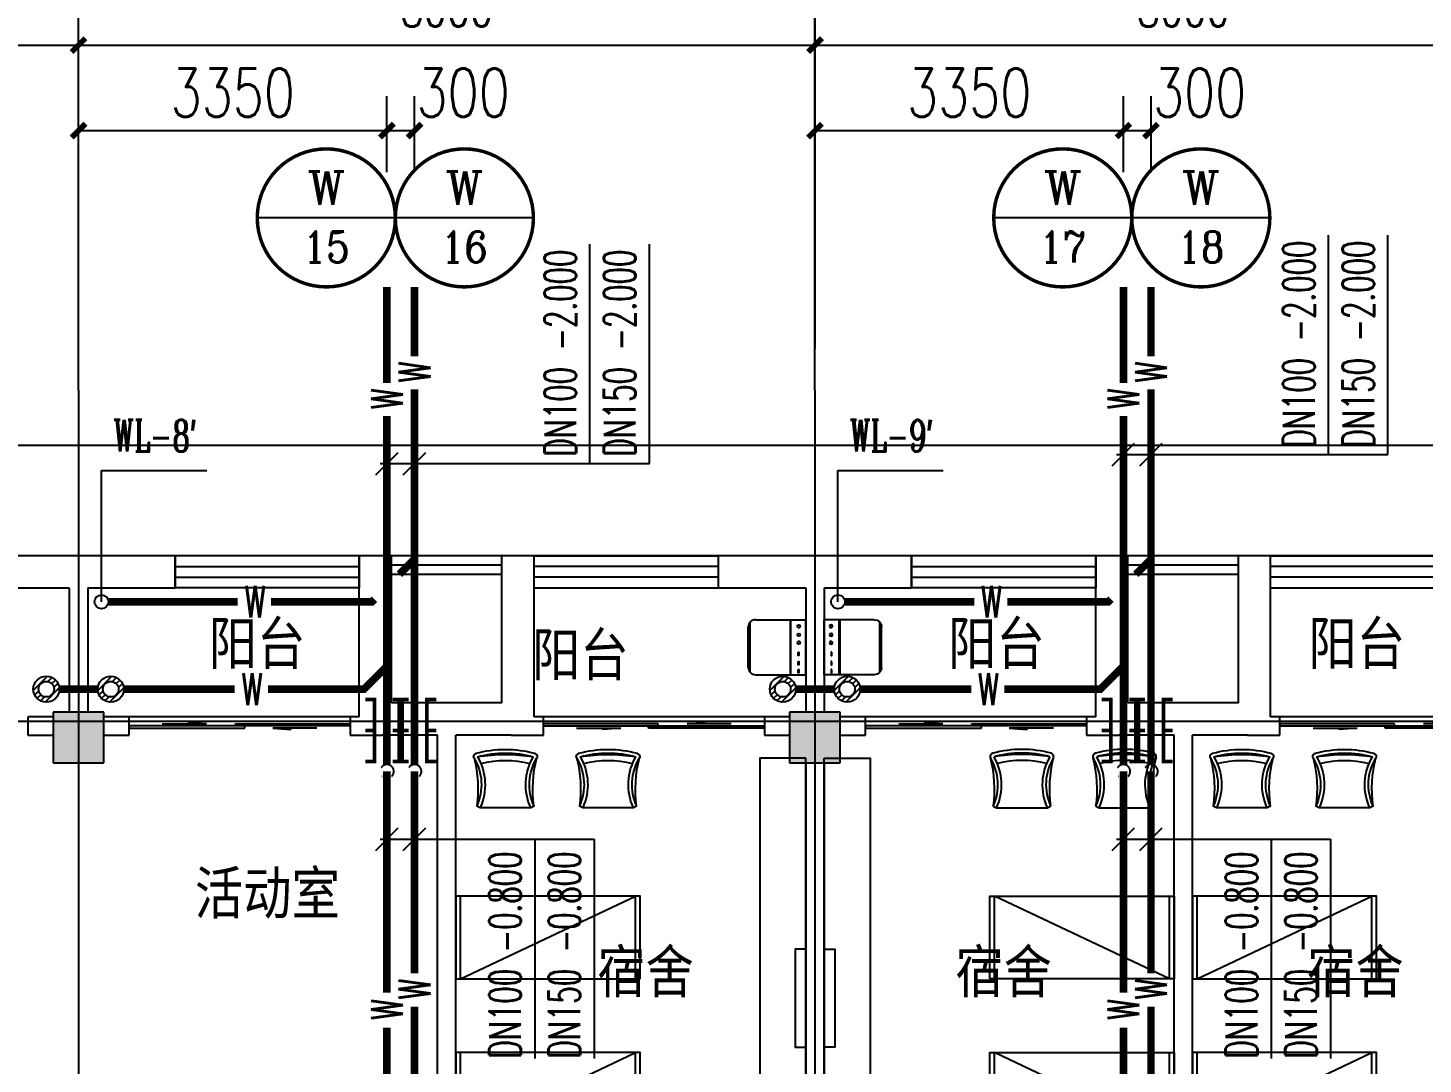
# Model space of a CAD drawing. Extents: x 0 to 2838408, y -923048 to 203859.
# Drawn here: x 2412167 to 2427323, y -195217 to -183955 of the extents above; entities that cross this region are included whole.
import ezdxf
from ezdxf.enums import TextEntityAlignment as Align

# ---------------------------------------------------------------- set-up
doc = ezdxf.new("R2010")
doc.units = 0
doc.header["$LTSCALE"] = 1000
doc.linetypes.add('DASH', pattern=[0.35, 0.25, -0.1])
for name, color, linetype in [('A-Fixt', 81, 'Continuous'), ('AXIS', 3, 'Continuous'), ('COLUMN', 9, 'Continuous'), ('DIM_污水', 3, 'Continuous'), ('DIM_消防', 3, 'Continuous'), ('DOTE', 8, 'Continuous'), ('E2-栏杆', 92, 'Continuous'), ('EQUIP_地漏', 7, 'Continuous'), ('GROUND', 2, 'Continuous'), ('PIPE-污水', 2, 'DASH'), ('PUB_HATCH', 8, 'Continuous'), ('PUB_TEXT', 7, 'Continuous'), ('TEXT_污水', 7, 'Continuous'), ('TWT_DIM', 3, 'Continuous'), ('VALVE_污水', 7, 'Continuous'), ('VPIPE-污水', 2, 'Continuous'), ('WALL', 9, 'Continuous'), ('WINDOW', 4, 'Continuous'), ('XREF', 8, 'Continuous'), ('配景', 3, 'Continuous')]:
    doc.layers.add(name, color=color, linetype=linetype)
doc.styles.add('_TCH_DIM_T3', font='SIMPLEX', dxfattribs={"width": 0.75, "bigfont": 'HZTXT'})
doc.styles.add('_TWT_CIRCLE', font='COMPLEX', dxfattribs={"width": 1.1, "height": 2.3, "bigfont": 'HZTXT'})
doc.styles.add('_TWT_PIPEDN', font='SIMPLEX', dxfattribs={"width": 0.8, "height": 2.3, "bigfont": 'HZTXT'})
doc.styles.add('_TWT_PIPETEXT', font='SIMPLEX', dxfattribs={"width": 0.8, "height": 2.3, "bigfont": 'HZTXT'})
doc.styles.add('_TWT_SERIAL', font='COMPLEX', dxfattribs={"width": 0.8, "height": 2.3, "bigfont": 'HZTXT'})
doc.styles.add('A_DIM_T3', font='SIMPLEX', dxfattribs={"width": 0.7, "bigfont": 'HZ'})
doc.styles.get("Standard").update_dxf_attribs({"font": 'geniso.shx', "bigfont": 'hztxt.shx'})
doc.dimstyles.new('_TCH_ARCH&&150', dxfattribs={"dimtxt": 420, "dimasz": 150, "dimexe": 375, "dimexo": 450, "dimgap": 202.5, "dimtad": 1, "dimdec": 0, "dimzin": 0, "dimdsep": 46, "dimtxsty": 'A_DIM_T3', "dimblk": 'ARCHTICK', "dimcen": 0.09, "dimclrt": 7, "dimazin": 2, "dimtfac": 1, "dimtdec": 0, "dimtix": 1, "dimtmove": 2, "dimatfit": 3, "dimfxl": 150, "dimtolj": 1, "dimtzin": 0, "dimarcsym": 0})
doc.dimstyles.new('_TWT_ARCH&&150', dxfattribs={"dimtxt": 525, "dimasz": 150, "dimexe": 375, "dimexo": 450, "dimgap": 150, "dimtad": 1, "dimdec": 0, "dimzin": 0, "dimdsep": 46, "dimtxsty": '_TCH_DIM_T3', "dimblk": 'ARCHTICK', "dimcen": 0.09, "dimclrt": 7, "dimazin": 2, "dimtfac": 1, "dimtdec": 0, "dimtix": 1, "dimtmove": 2, "dimatfit": 3, "dimfxl": 1, "dimtolj": 1, "dimtzin": 0, "dimarcsym": 0})

# ---------------------------------------------------------------- blocks, each defined once
blk = doc.blocks.new('单人床')
at = {"layer": 'A-Fixt'}
for p, q in [((47774, 13973), (48674, 13973)), ((47774, 12073), (48674, 13973)), ((47774, 12073), (48674, 12073))]:
    blk.add_line(p, q, dxfattribs=at)
blk.add_lwpolyline([(47774, 14023), (48674, 14023), (48674, 12023), (47774, 12023), (47774, 14023)], dxfattribs=at)
blk = doc.blocks.new('CH_AP01')
for p, q in [((-311, 17), (-275, 0)), ((-275, 0), (275, 0)), ((275, 0), (311, 17))]:
    blk.add_line(p, q)
for centre, radius, start, end in [((0, -579), 1213, 74.7104, 105.2896), ((-307, 555), 37.8, 100.1859, 202.8359), ((-1658, 202), 1360, 352.1659, 14.4283), ((-824, 250), 563, 335.5038, 31.0903), ((0, -579), 1173, 75.0287, 104.9713), ((0, -1278), 1857, 80.611, 99.389), ((-824, 250), 603, 335.5038, 30.2691), ((0, -579), 1093, 75.8767, 104.1233), ((824, 250), 603, 149.7309, 204.4962), ((824, 250), 563, 148.9097, 204.4962), ((1658, 202), 1360, 165.5717, 187.8341), ((307, 555), 37.8, 337.1641, 79.8141)]:
    blk.add_arc(centre, radius, start, end)
blk = doc.blocks.new('A$C61295E98')
at = {"color": 3}
for p, q in [((544, 598), (0, 598)), ((0, 598), (0, 0)), ((161, 598), (161, 0)), ((170, 0), (170, 598)), ((603, 572), (603, 26)), ((624, 518), (624, 80)), ((544, 0), (0, 0))]:
    blk.add_line(p, q, dxfattribs=at)
for points in [[(82, 540), (75, 540), (75, 577), (82, 577)], [(82, 453), (75, 453), (75, 490), (82, 490)], [(82, 353), (75, 353), (75, 389), (82, 389)]]:
    blk.add_lwpolyline(points, close=True, dxfattribs=at)
for centre in [(74, 250), (74, 164), (74, 71)]:
    blk.add_circle(centre, 15.7, dxfattribs=at)
for centre, start, end in [((544, 518), 360, 90), ((544, 80), 270, 0)]:
    blk.add_arc(centre, 80, start, end, dxfattribs=at)
blk = doc.blocks.new('宿舍')
at = {"layer": 'A-Fixt'}
for p, q in [((47854, 13802), (48354, 15702)), ((48354, 13802), (47854, 15702)), ((47854, 13802), (48354, 13802))]:
    blk.add_line(p, q, dxfattribs=at)
for points in [[(47854, 8602), (48354, 8602), (48354, 15702), (47854, 15702)], [(47854, 10676), (47970, 10676), (47970, 11743), (47854, 11743)]]:
    blk.add_lwpolyline(points, close=True, dxfattribs=at)
at = {"xscale": -1, "rotation": 90}
for p in [(63677, 60475), (63677, 58775)]:
    blk.add_blockref('单人床', p, dxfattribs=at)
at = {"layer": 'A-Fixt', "xscale": -1, "rotation": 180}
for p in [(50002, 9140), (51117, 9140)]:
    blk.add_blockref('CH_AP01', p, dxfattribs=at)
at = {"layer": '配景', "color": 252}
blk.add_blockref('A$C61295E98', (47854, 7097), dxfattribs=at)
blk = doc.blocks.new('_ArchTick')
at = {"color": 0, "linetype": 'ByBlock', "const_width": 0.4}
blk.add_lwpolyline([(-0.5, -0.5), (0.5, 0.5)], dxfattribs=at)
blk = doc.blocks.new('*D864')
at = {"layer": 'AXIS', "color": 0, "lineweight": -2, "transparency": 16777216}
for p, q in [((2404717, -187442), (2404717, -183767)), ((2412717, -187442), (2412717, -183767)), ((2404717, -184142), (2412717, -184142))]:
    blk.add_line(p, q, dxfattribs=at)
at = {"layer": 'Defpoints', "color": 0, "transparency": 16777216}
for p in [(2412717, -184142), (2404717, -187892), (2412717, -187892)]:
    blk.add_point(p, dxfattribs=at)
at = {"layer": 'AXIS', "color": 0, "lineweight": -2, "transparency": 16777216, "xscale": 150, "yscale": 150, "zscale": 150, "rotation": 180}
blk.add_blockref('_ArchTick', (2404717, -184142), dxfattribs=at)
at = {"layer": 'AXIS', "color": 0, "lineweight": -2, "transparency": 16777216, "xscale": 150, "yscale": 150, "zscale": 150}
blk.add_blockref('_ArchTick', (2412717, -184142), dxfattribs=at)
at = {"layer": 'AXIS', "color": 7, "transparency": 16777216, "insert": (2408717, -183730), "char_height": 420, "attachment_point": 5, "style": 'A_DIM_T3'}
blk.add_mtext('\\A1;8000', dxfattribs=at)
blk = doc.blocks.new('*D865')
at = {"layer": 'AXIS', "color": 0, "lineweight": -2, "transparency": 16777216}
for p, q in [((2412717, -187442), (2412717, -183767)), ((2420717, -187442), (2420717, -183767)), ((2412717, -184142), (2420717, -184142))]:
    blk.add_line(p, q, dxfattribs=at)
at = {"layer": 'Defpoints', "color": 0, "transparency": 16777216}
for p in [(2420717, -184142), (2412717, -187892), (2420717, -187892)]:
    blk.add_point(p, dxfattribs=at)
at = {"layer": 'AXIS', "color": 0, "lineweight": -2, "transparency": 16777216, "xscale": 150, "yscale": 150, "zscale": 150, "rotation": 180}
blk.add_blockref('_ArchTick', (2412717, -184142), dxfattribs=at)
at = {"layer": 'AXIS', "color": 0, "lineweight": -2, "transparency": 16777216, "xscale": 150, "yscale": 150, "zscale": 150}
blk.add_blockref('_ArchTick', (2420717, -184142), dxfattribs=at)
at = {"layer": 'AXIS', "color": 7, "transparency": 16777216, "insert": (2416717, -183730), "char_height": 420, "attachment_point": 5, "style": 'A_DIM_T3'}
blk.add_mtext('\\A1;8000', dxfattribs=at)
blk = doc.blocks.new('*D866')
at = {"layer": 'AXIS', "color": 0, "lineweight": -2, "transparency": 16777216}
for p, q in [((2420717, -187442), (2420717, -183767)), ((2428717, -187442), (2428717, -183767)), ((2420717, -184142), (2428717, -184142))]:
    blk.add_line(p, q, dxfattribs=at)
at = {"layer": 'Defpoints', "color": 0, "transparency": 16777216}
for p in [(2428717, -184142), (2420717, -187892), (2428717, -187892)]:
    blk.add_point(p, dxfattribs=at)
at = {"layer": 'AXIS', "color": 0, "lineweight": -2, "transparency": 16777216, "xscale": 150, "yscale": 150, "zscale": 150, "rotation": 180}
blk.add_blockref('_ArchTick', (2420717, -184142), dxfattribs=at)
at = {"layer": 'AXIS', "color": 0, "lineweight": -2, "transparency": 16777216, "xscale": 150, "yscale": 150, "zscale": 150}
blk.add_blockref('_ArchTick', (2428717, -184142), dxfattribs=at)
at = {"layer": 'AXIS', "color": 7, "transparency": 16777216, "insert": (2424717, -183730), "char_height": 420, "attachment_point": 5, "style": 'A_DIM_T3'}
blk.add_mtext('\\A1;8000', dxfattribs=at)
blk = doc.blocks.new('$WINLIB2D$00000001')
at = {"color": 0}
for points in [[(-0.5, 0.5), (-0.5, -0.5)], [(-0.5, 0.5), (0.5, 0.5)], [(0.5, -0.5), (0.5, 0.5)], [(0.5, 0.1667), (-0.5, 0.1667)], [(0.5, -0.1667), (-0.5, -0.1667)], [(-0.5, -0.5), (0.5, -0.5)]]:
    blk.add_lwpolyline(points, dxfattribs=at)
blk = doc.blocks.new('$DorLib2D$00000131')
at = {"color": 0, "linetype": 'Continuous'}
for p, q in [((0.15, 0.125), (0.2319, 0.1973)), ((0.2319, 0.1973), (0.2319, 0.125)), ((-0.5, 0.125), (-0.5, 0)), ((0.0192, 0.125), (-0.5, 0.125)), ((0.0192, 0), (0.0192, 0.125)), ((0.35, 0.125), (0.15, 0.125)), ((-0.5, 0), (0.0192, 0)), ((-0.024, 0), (0.5, 0)), ((-0.024, -0.125), (-0.024, 0)), ((0.5, 0), (0.5, -0.125)), ((-0.35, -0.125), (-0.15, -0.125)), ((-0.2319, -0.1973), (-0.2319, -0.125)), ((-0.15, -0.125), (-0.2319, -0.1973)), ((0.5, -0.125), (-0.024, -0.125))]:
    blk.add_line(p, q, dxfattribs=at)
blk = doc.blocks.new('*D3372')
at = {"layer": 'Defpoints', "color": 0, "transparency": 16777216}
for p in [(2424067, -185071), (2420717, -185972), (2424067, -185972)]:
    blk.add_point(p, dxfattribs=at)
at = {"layer": 'TWT_DIM', "color": 0, "lineweight": -2, "transparency": 16777216}
for p, q in [((2420717, -185522), (2420717, -184696)), ((2424067, -185522), (2424067, -184696)), ((2420717, -185071), (2424067, -185071))]:
    blk.add_line(p, q, dxfattribs=at)
at = {"layer": 'TWT_DIM', "color": 0, "lineweight": -2, "transparency": 16777216, "xscale": 150, "yscale": 150, "zscale": 150, "rotation": 180}
blk.add_blockref('_ArchTick', (2420717, -185071), dxfattribs=at)
at = {"layer": 'TWT_DIM', "color": 0, "lineweight": -2, "transparency": 16777216, "xscale": 150, "yscale": 150, "zscale": 150}
blk.add_blockref('_ArchTick', (2424067, -185071), dxfattribs=at)
at = {"layer": 'TWT_DIM', "color": 7, "transparency": 16777216, "insert": (2422392, -184659), "char_height": 525, "attachment_point": 5, "style": '_TCH_DIM_T3'}
blk.add_mtext('\\A1;3350', dxfattribs=at)
blk = doc.blocks.new('*D3373')
at = {"layer": 'Defpoints', "color": 0, "transparency": 16777216}
for p in [(2424367, -185071), (2424067, -185972), (2424367, -185972)]:
    blk.add_point(p, dxfattribs=at)
at = {"layer": 'TWT_DIM', "color": 0, "lineweight": -2, "transparency": 16777216}
for p, q in [((2424067, -185522), (2424067, -184696)), ((2424367, -185522), (2424367, -184696)), ((2424067, -185071), (2424367, -185071))]:
    blk.add_line(p, q, dxfattribs=at)
at = {"layer": 'TWT_DIM', "color": 0, "lineweight": -2, "transparency": 16777216, "xscale": 150, "yscale": 150, "zscale": 150, "rotation": 180}
blk.add_blockref('_ArchTick', (2424067, -185071), dxfattribs=at)
at = {"layer": 'TWT_DIM', "color": 0, "lineweight": -2, "transparency": 16777216, "xscale": 150, "yscale": 150, "zscale": 150}
blk.add_blockref('_ArchTick', (2424367, -185071), dxfattribs=at)
at = {"layer": 'TWT_DIM', "color": 7, "transparency": 16777216, "insert": (2424895, -184659), "char_height": 525, "attachment_point": 5, "style": '_TCH_DIM_T3'}
blk.add_mtext('\\A1;300', dxfattribs=at)
blk = doc.blocks.new('*D3374')
at = {"layer": 'Defpoints', "color": 0, "transparency": 16777216}
for p in [(2416067, -185071), (2412717, -185972), (2416067, -185972)]:
    blk.add_point(p, dxfattribs=at)
at = {"layer": 'TWT_DIM', "color": 0, "lineweight": -2, "transparency": 16777216}
for p, q in [((2412717, -185522), (2412717, -184696)), ((2416067, -185522), (2416067, -184696)), ((2412717, -185071), (2416067, -185071))]:
    blk.add_line(p, q, dxfattribs=at)
at = {"layer": 'TWT_DIM', "color": 0, "lineweight": -2, "transparency": 16777216, "xscale": 150, "yscale": 150, "zscale": 150, "rotation": 180}
blk.add_blockref('_ArchTick', (2412717, -185071), dxfattribs=at)
at = {"layer": 'TWT_DIM', "color": 0, "lineweight": -2, "transparency": 16777216, "xscale": 150, "yscale": 150, "zscale": 150}
blk.add_blockref('_ArchTick', (2416067, -185071), dxfattribs=at)
at = {"layer": 'TWT_DIM', "color": 7, "transparency": 16777216, "insert": (2414392, -184659), "char_height": 525, "attachment_point": 5, "style": '_TCH_DIM_T3'}
blk.add_mtext('\\A1;3350', dxfattribs=at)
blk = doc.blocks.new('*D3375')
at = {"layer": 'Defpoints', "color": 0, "transparency": 16777216}
for p in [(2416367, -185071), (2416067, -185972), (2416367, -185972)]:
    blk.add_point(p, dxfattribs=at)
at = {"layer": 'TWT_DIM', "color": 0, "lineweight": -2, "transparency": 16777216}
for p, q in [((2416067, -185522), (2416067, -184696)), ((2416367, -185522), (2416367, -184696)), ((2416067, -185071), (2416367, -185071))]:
    blk.add_line(p, q, dxfattribs=at)
at = {"layer": 'TWT_DIM', "color": 0, "lineweight": -2, "transparency": 16777216, "xscale": 150, "yscale": 150, "zscale": 150, "rotation": 180}
blk.add_blockref('_ArchTick', (2416067, -185071), dxfattribs=at)
at = {"layer": 'TWT_DIM', "color": 0, "lineweight": -2, "transparency": 16777216, "xscale": 150, "yscale": 150, "zscale": 150}
blk.add_blockref('_ArchTick', (2416367, -185071), dxfattribs=at)
at = {"layer": 'TWT_DIM', "color": 7, "transparency": 16777216, "insert": (2416895, -184659), "char_height": 525, "attachment_point": 5, "style": '_TCH_DIM_T3'}
blk.add_mtext('\\A1;300', dxfattribs=at)
blk = doc.blocks.new('$VALVE$00000547')
at = {"const_width": 30}
for points in [[(0, 100), (-250, 100), (-250, 175)], [(0, 100), (0, 175)], [(0, 100), (250, 100), (250, 175)], [(-250, -175), (-250, -100), (0, -100)], [(0, -175), (0, -100)], [(250, -175), (250, -100), (0, -100)]]:
    blk.add_lwpolyline(points, dxfattribs=at)
blk = doc.blocks.new('$TwtSys$00000543')
for p, q in [((-94, -9), (9, 94)), ((-9, -94), (94, 9)), ((12, 55), (42, 84)), ((40, 40), (66, 66)), ((55, 12), (84, 42)), ((-84, -42), (-55, -12)), ((-66, -66), (-40, -40)), ((-42, -84), (-12, -55))]:
    blk.add_line(p, q)
for radius in [94, 56.4]:
    blk.add_circle((0, 0), radius)
blk = doc.blocks.new('1F1')
at = {"layer": 'PUB_HATCH'}
for points in [[(2412991.7, -191392.2), (2412441.7, -191392.2), (2412441.7, -191942.2), (2412991.7, -191942.2)], [(2420991.7, -191392.2), (2420441.7, -191392.2), (2420441.7, -191942.2), (2420991.7, -191942.2)]]:
    blk.add_hatch(color=256, dxfattribs=at).paths.add_polyline_path(points)
at = {"layer": 'AXIS'}
for p, q in [((2412716.7, -187892.2), (2412716.7, -181892.2)), ((2420716.7, -187892.2), (2420716.7, -181892.2))]:
    blk.add_line(p, q, dxfattribs=at)
at = {"layer": 'COLUMN'}
for p, q in [((2412991.7, -191392.2), (2412441.7, -191392.2)), ((2412441.7, -191392.2), (2412441.7, -191942.2)), ((2412991.7, -191942.2), (2412991.7, -191392.2)), ((2420991.7, -191392.2), (2420441.7, -191392.2)), ((2420441.7, -191392.2), (2420441.7, -191942.2)), ((2420991.7, -191942.2), (2420991.7, -191392.2)), ((2412441.7, -191942.2), (2412991.7, -191942.2)), ((2420441.7, -191942.2), (2420991.7, -191942.2))]:
    blk.add_line(p, q, dxfattribs=at)
at = {"layer": 'DOTE'}
for p, q in [((2412716.7, -187892.2), (2412716.7, -271092.2)), ((2420716.7, -187892.2), (2420716.7, -271092.2)), ((2453916.7, -191492.2), (2343216.7, -191492.2))]:
    blk.add_line(p, q, dxfattribs=at)
at = {"layer": 'E2-栏杆'}
for points in [[(2416116.7, -189792.2), (2417316.7, -189792.2)], [(2416116.7, -189892.2), (2417316.7, -189892.2)], [(2424116.7, -189792.2), (2425316.7, -189792.2)], [(2424116.7, -189892.2), (2425316.7, -189892.2)]]:
    blk.add_lwpolyline(points, dxfattribs=at)
at = {"layer": 'GROUND'}
blk.add_line((2436359.3, -188492.2), (2409616.7, -188492.2), dxfattribs=at)
blk.add_lwpolyline([(2436359.3, -189692.2), (2409616.7, -189692.2)], dxfattribs=at)
at = {"layer": 'WALL'}
for p, q in [((2412716.7, -189692.2), (2411666.7, -189692.2)), ((2413766.7, -189692.2), (2412716.7, -189692.2)), ((2413766.7, -190042.2), (2413766.7, -189692.2)), ((2416116.7, -189692.2), (2415766.7, -189692.2)), ((2415766.7, -189692.2), (2415766.7, -190042.2)), ((2416116.7, -191292.2), (2416116.7, -189692.2)), ((2417666.7, -189692.2), (2417316.7, -189692.2)), ((2417316.7, -191292.2), (2417316.7, -189692.2)), ((2417666.7, -190042.2), (2417666.7, -189692.2)), ((2420716.7, -189692.2), (2419666.7, -189692.2)), ((2419666.7, -189692.2), (2419666.7, -190042.2)), ((2421766.7, -189692.2), (2420716.7, -189692.2)), ((2421766.7, -190042.2), (2421766.7, -189692.2)), ((2424116.7, -189692.2), (2423766.7, -189692.2)), ((2423766.7, -189692.2), (2423766.7, -190042.2)), ((2424116.7, -191292.2), (2424116.7, -189692.2)), ((2425316.7, -191292.2), (2425316.7, -189692.2)), ((2425666.7, -189692.2), (2425316.7, -189692.2)), ((2425666.7, -190042.2), (2425666.7, -189692.2)), ((2411666.7, -190042.2), (2412616.7, -190042.2)), ((2412616.7, -190042.2), (2412616.7, -191392.2)), ((2412816.7, -190042.2), (2413766.7, -190042.2)), ((2412816.7, -190042.2), (2412816.7, -191392.2)), ((2415766.7, -191442.2), (2415766.7, -190042.2)), ((2417666.7, -191442.2), (2417666.7, -190042.2)), ((2419666.7, -190042.2), (2420616.7, -190042.2)), ((2420616.7, -190042.2), (2420616.7, -191392.2)), ((2420816.7, -190042.2), (2421766.7, -190042.2)), ((2420816.7, -190042.2), (2420816.7, -191392.2)), ((2423766.7, -191442.2), (2423766.7, -190042.2)), ((2425666.7, -191442.2), (2425666.7, -190042.2)), ((2416716.7, -191292.2), (2416116.7, -191292.2)), ((2417316.7, -191292.2), (2416716.7, -191292.2)), ((2424716.7, -191292.2), (2424116.7, -191292.2)), ((2425316.7, -191292.2), (2424716.7, -191292.2)), ((2412441.7, -191442.2), (2412166.7, -191442.2)), ((2412166.7, -191442.2), (2412166.7, -191642.2)), ((2413266.7, -191442.2), (2412991.7, -191442.2)), ((2413266.7, -191642.2), (2413266.7, -191442.2)), ((2415766.7, -191442.2), (2415666.7, -191442.2)), ((2415666.7, -191442.2), (2415666.7, -191642.2)), ((2417766.7, -191442.2), (2417666.7, -191442.2)), ((2417766.7, -191642.2), (2417766.7, -191442.2)), ((2420441.7, -191442.2), (2420166.7, -191442.2)), ((2420166.7, -191442.2), (2420166.7, -191642.2)), ((2421266.7, -191442.2), (2420991.7, -191442.2)), ((2421266.7, -191642.2), (2421266.7, -191442.2)), ((2423766.7, -191442.2), (2423666.7, -191442.2)), ((2423666.7, -191442.2), (2423666.7, -191642.2)), ((2425766.7, -191442.2), (2425666.7, -191442.2)), ((2425766.7, -191642.2), (2425766.7, -191442.2)), ((2412166.7, -191642.2), (2412441.7, -191642.2)), ((2412991.7, -191642.2), (2413266.7, -191642.2)), ((2415666.7, -191642.2), (2416016.7, -191642.2)), ((2416616.7, -191642.2), (2416016.7, -191642.2)), ((2416616.7, -196592.2), (2416616.7, -191642.2)), ((2417416.7, -191642.2), (2416816.7, -191642.2)), ((2416816.7, -196592.2), (2416816.7, -191642.2)), ((2417416.7, -191642.2), (2417766.7, -191642.2)), ((2420166.7, -191642.2), (2420441.7, -191642.2)), ((2420991.7, -191642.2), (2421266.7, -191642.2)), ((2423666.7, -191642.2), (2424016.7, -191642.2)), ((2424616.7, -191642.2), (2424016.7, -191642.2)), ((2424616.7, -196592.2), (2424616.7, -191642.2)), ((2425416.7, -191642.2), (2424816.7, -191642.2)), ((2424816.7, -196592.2), (2424816.7, -191642.2)), ((2425416.7, -191642.2), (2425766.7, -191642.2)), ((2420616.7, -191942.2), (2420616.7, -196592.2)), ((2420816.7, -191942.2), (2420816.7, -196592.2))]:
    blk.add_line(p, q, dxfattribs=at)
at = {"layer": 'WINDOW'}
for p, q in [((2415666.7, -191442.2), (2413266.7, -191442.2)), ((2420166.7, -191442.2), (2417766.7, -191442.2)), ((2423666.7, -191442.2), (2421266.7, -191442.2)), ((2428166.7, -191442.2), (2425766.7, -191442.2))]:
    blk.add_line(p, q, dxfattribs=at)
at = {"rotation": 180}
for p in [(2468470.6, -183290.5), (2476470.6, -183290.5)]:
    blk.add_blockref('宿舍', p, dxfattribs=at)
at = {"xscale": -1, "rotation": 180}
blk.add_blockref('宿舍', (2372962.9, -183290.5), dxfattribs=at)
at = {"layer": 'WINDOW', "rotation": 180}
for name, p, xscale, yscale, zscale in [('$WINLIB2D$00000001', (2414766.7, -189867.2), 2000, 350, 2000), ('$WINLIB2D$00000001', (2422766.7, -189867.2), 2000, 350, 2000), ('$WINLIB2D$00000001', (2426666.7, -189867.2), -2000, 350, -2000), ('$DorLib2D$00000131', (2414466.7, -191542.2), 2400, -200, 2400), ('$DorLib2D$00000131', (2418966.7, -191542.2), -2400, -200, -2400), ('$DorLib2D$00000131', (2422466.7, -191542.2), 2400, -200, 2400), ('$DorLib2D$00000131', (2426966.7, -191542.2), -2400, -200, -2400)]:
    blk.add_blockref(name, p, dxfattribs=dict(at, xscale=xscale, yscale=yscale, zscale=zscale))
at = {"layer": 'WINDOW', "xscale": 2000, "yscale": -350, "zscale": 2000}
blk.add_blockref('$WINLIB2D$00000001', (2418666.7, -189867.2), dxfattribs=at)
at = {"layer": 'PUB_TEXT'}
for s, p in [('阳台', (2414131.5, -190924.1)), ('阳台', (2422162.8, -190924.1)), ('阳台', (2426077.2, -190924.1)), ('阳台', (2417643.2, -191046.3)), ('活动室', (2413980.5, -193638.3)), ('宿舍', (2418351.3, -194491.9)), ('宿舍', (2422241.3, -194491.9)), ('宿舍', (2426062.1, -194491.9))]:
    blk.add_text(s, height=525, dxfattribs=at).set_placement(p)
at = {"layer": 'AXIS'}
for p1, p2, picture, middle in [((2404716.7, -187892.2), (2412716.7, -187892.2), '*D864', (2408716.7, -183729.7)), ((2412716.7, -187892.2), (2420716.7, -187892.2), '*D865', (2416716.7, -183729.7)), ((2420716.7, -187892.2), (2428716.7, -187892.2), '*D866', (2424716.7, -183729.7))]:
    dim = blk.add_aligned_dim(p1=p1, p2=p2, distance=3750, dimstyle='_TCH_ARCH&&150', dxfattribs=at)
    dim.commit()
    dim.dimension.update_dxf_attribs({"geometry": picture, "text_midpoint": middle})

msp = doc.modelspace()

# ---------------------------------------------------------------- hatches: boundary and pattern name
at = {"layer": 'PIPE-污水', "linetype": 'ByBlock'}
for points in [[(2415903.3, -190192.2), (2415932.5, -190221.4), (2415920.4, -190233.4)], [(2423903.3, -190192.2), (2423932.5, -190221.4), (2423920.4, -190233.4)]]:
    msp.add_hatch(color=256, dxfattribs=at).paths.add_polyline_path(points)
at = {"layer": 'PIPE-污水'}
for points in [[(2415903.3, -190192.2), (2415903.3, -190233.4), (2415920.4, -190233.4)], [(2423903.3, -190192.2), (2423903.3, -190233.4), (2423920.4, -190233.4)], [(2415816.7, -191142.2), (2415816.7, -191183.4), (2415833.8, -191183.4)], [(2415816.7, -191142.2), (2415845.9, -191171.4), (2415833.8, -191183.4)], [(2423816.7, -191142.2), (2423816.7, -191183.4), (2423833.8, -191183.4)], [(2423816.7, -191142.2), (2423845.9, -191171.4), (2423833.8, -191183.4)]]:
    msp.add_hatch(color=256, dxfattribs=at).paths.add_polyline_path(points)

# ---------------------------------------------------------------- linework, layer by layer
at = {"layer": 'DIM_污水', "linetype": 'ByBlock'}
for p, q in [((2426295.5, -188591.5), (2426295.5, -186207.8)), ((2426940.5, -188591.5), (2426940.5, -186207.8)), ((2418272.4, -188690), (2418272.4, -186306.3)), ((2418917.4, -188690), (2418917.4, -186306.3)), ((2423944.8, -188713.5), (2424188.7, -188469.5)), ((2424244.8, -188713.5), (2424488.7, -188469.5)), ((2415944.8, -188812), (2416188.7, -188568.1)), ((2415991.7, -188690), (2418272.4, -188690)), ((2416244.8, -188812), (2416488.7, -188568.1)), ((2418272.4, -188690), (2418917.4, -188690)), ((2423991.7, -188591.5), (2426295.5, -188591.5)), ((2426295.5, -188591.5), (2426940.5, -188591.5)), ((2412966.7, -190192.2), (2412966.7, -188764.1)), ((2412966.7, -188764.1), (2414108.9, -188764.1)), ((2420966.7, -190192.2), (2420966.7, -188764.1)), ((2420966.7, -188764.1), (2422108.9, -188764.1))]:
    msp.add_line(p, q, dxfattribs=at)
at = {"layer": 'DIM_污水'}
for p, q in [((2415944.8, -192894.4), (2416188.7, -192650.4)), ((2415991.7, -192772.4), (2417672.7, -192772.4)), ((2416244.8, -192894.4), (2416488.7, -192650.4)), ((2417672.7, -192772.4), (2417672.7, -195156.2)), ((2417672.7, -192772.4), (2418317.7, -192772.4)), ((2418317.7, -192772.4), (2418317.7, -195156.2)), ((2423944.8, -192894.4), (2424188.7, -192650.4)), ((2423991.7, -192772.4), (2425672.7, -192772.4)), ((2424244.8, -192894.4), (2424488.7, -192650.4)), ((2425672.7, -192772.4), (2425672.7, -195156.2)), ((2425672.7, -192772.4), (2426317.7, -192772.4)), ((2426317.7, -192772.4), (2426317.7, -195156.2))]:
    msp.add_line(p, q, dxfattribs=at)
at = {"layer": 'DIM_消防'}
for p, q in [((2416158.1, -186020.1), (2414658.1, -186020.1)), ((2417658.1, -186020.1), (2416158.1, -186020.1)), ((2424158.1, -186020.1), (2422658.1, -186020.1)), ((2425658.1, -186020.1), (2424158.1, -186020.1))]:
    msp.add_line(p, q, dxfattribs=at)
at = {"layer": 'DIM_消防', "const_width": 37.5}
for points in [[(2416158.1, -186020.1, 1), (2414658.1, -186020.1, 1)], [(2417658.1, -186020.1, 1), (2416158.1, -186020.1, 1)], [(2424158.1, -186020.1, 1), (2422658.1, -186020.1, 1)], [(2425658.1, -186020.1, 1), (2424158.1, -186020.1, 1)]]:
    msp.add_lwpolyline(points, format="xyb", close=True, dxfattribs=at)
at = {"layer": 'PIPE-污水', "ltscale": 1.5, "const_width": 82.5}
for points in [[(2416066.7, -187814.6), (2416066.7, -186770.1)], [(2416366.7, -187523.5), (2416366.7, -186770.1)], [(2424066.7, -187814.6), (2424066.7, -186770.1)], [(2424366.7, -187523.5), (2424366.7, -186770.1)], [(2416366.7, -191961.3), (2416366.7, -187883.8)], [(2424366.7, -191961.3), (2424366.7, -187883.8)], [(2416066.7, -190892.2), (2416066.7, -188174.9)], [(2424066.7, -190892.2), (2424066.7, -188174.9)], [(2414446.5, -190192.2), (2413041.7, -190192.2)], [(2415903.3, -190192.2), (2414806.8, -190192.2)], [(2422446.5, -190192.2), (2421041.7, -190192.2)], [(2423903.3, -190192.2), (2422806.8, -190192.2)], [(2415816.7, -191142.2), (2416066.7, -190892.2)], [(2416066.7, -191961.3), (2416066.7, -190892.2)], [(2423816.7, -191142.2), (2424066.7, -190892.2)], [(2424066.7, -191961.3), (2424066.7, -190892.2)], [(2412925.7, -191142.2), (2412507.7, -191142.2)], [(2414414.1, -191142.2), (2413207.7, -191142.2)], [(2415816.7, -191142.2), (2414774.3, -191142.2)], [(2420925.7, -191142.2), (2420507.7, -191142.2)], [(2422414.1, -191142.2), (2421207.7, -191142.2)], [(2423816.7, -191142.2), (2422774.3, -191142.2)], [(2416066.7, -194440.7), (2416066.7, -192036.3)], [(2416366.7, -194231.7), (2416366.7, -192036.3)], [(2424066.7, -194440.7), (2424066.7, -192036.3)], [(2424366.7, -194231.7), (2424366.7, -192036.3)], [(2416366.7, -198342.2), (2416366.7, -194592)], [(2424366.7, -198342.2), (2424366.7, -194592)], [(2416066.7, -196778.6), (2416066.7, -194822.1)], [(2424066.7, -196778.6), (2424066.7, -194822.1)]]:
    msp.add_lwpolyline(points, dxfattribs=at)
at = {"layer": 'PIPE-污水', "linetype": 'ByBlock', "ltscale": 1.5, "const_width": 82.5}
for points in [[(2416202, -189893.5), (2416352.9, -189742.6)], [(2424202, -189893.5), (2424352.9, -189742.6)], [(2415903.3, -190192.2), (2415931.5, -190164)], [(2423903.3, -190192.2), (2423931.5, -190164)]]:
    msp.add_lwpolyline(points, dxfattribs=at)
at = {"layer": 'PIPE-污水'}
for centre in [(2416066.7, -192036.3), (2416366.7, -192036.3), (2424066.7, -192036.3), (2424366.7, -192036.3)]:
    msp.add_arc(centre, 75, 315, 225, dxfattribs=at)
at = {"layer": 'VPIPE-污水'}
for centre in [(2412966.7, -190192.2), (2420966.7, -190192.2)]:
    msp.add_circle(centre, 75, dxfattribs=at)

# ---------------------------------------------------------------- block references
at = {"layer": 'EQUIP_地漏', "linetype": 'ByBlock', "xscale": 1.5, "yscale": 1.5, "zscale": 1.5}
for p in [(2412366.7, -191142.2), (2413066.7, -191142.2), (2420366.7, -191142.2), (2421066.7, -191142.2)]:
    msp.add_blockref('$TwtSys$00000543', p, dxfattribs=at)
at = {"layer": 'VALVE_污水', "xscale": 1.35, "yscale": 1.35, "zscale": 1.35, "rotation": 90}
for p in [(2416066.7, -191592.2), (2416366.7, -191592.2), (2424066.7, -191592.2), (2424366.7, -191592.2)]:
    msp.add_blockref('$VALVE$00000547', p, dxfattribs=at)
at = {"layer": 'XREF'}
msp.add_blockref('1F1', (0, 0), dxfattribs=at)

# ---------------------------------------------------------------- texts
at = {"layer": 'DIM_污水', "color": 7, "linetype": 'ByBlock', "style": '_TWT_PIPEDN', "width": 0.64}
for s, p in [('-2.000', (2418122.4, -187462.9)), ('-2.000', (2418767.4, -187462.9)), ('-2.000', (2426145.5, -187364.3)), ('-2.000', (2426790.5, -187364.3)), ('DN100', (2426145.5, -188516.5)), ('DN150', (2426790.5, -188516.5)), ('DN100', (2418122.4, -188615)), ('DN150', (2418767.4, -188615))]:
    msp.add_text(s, height=345, rotation=90, dxfattribs=at).set_placement(p)
at = {"layer": 'DIM_污水', "color": 7, "linetype": 'ByBlock', "style": '_TWT_SERIAL', "width": 0.64}
for s, p in [("WL-8'", (2413093.6, -188560.4)), ("WL-9'", (2421093.6, -188560.4))]:
    msp.add_text(s, height=345, dxfattribs=at).set_placement(p)
at = {"layer": 'DIM_污水', "color": 7, "style": '_TWT_PIPEDN', "width": 0.64}
for s, p in [('-0.800', (2417522.7, -194004)), ('-0.800', (2418167.7, -194004)), ('-0.800', (2425522.7, -194004)), ('-0.800', (2426167.7, -194004)), ('DN100', (2417522.7, -195156.2)), ('DN150', (2418167.7, -195156.2)), ('DN100', (2425522.7, -195156.2)), ('DN150', (2426167.7, -195156.2))]:
    msp.add_text(s, height=345, rotation=90, dxfattribs=at).set_placement(p)
at = {"layer": 'DIM_消防', "color": 7, "style": '_TWT_CIRCLE'}
for s, height, p, p2 in [('W', 362.4, (2415199.3, -185876.9), (2415616.9, -185876.9)), ('W', 362.4, (2416699.3, -185876.9), (2417116.9, -185876.9)), ('W', 362.4, (2423199.3, -185876.9), (2423616.9, -185876.9)), ('W', 362.4, (2424699.3, -185876.9), (2425116.9, -185876.9)), ('15', 336.64, (2415152.4, -186504.1), (2415663.8, -186504.1)), ('16', 336.64, (2416652.4, -186504.1), (2417163.8, -186504.1)), ('17', 336.64, (2423152.4, -186504.1), (2423663.8, -186504.1)), ('18', 336.64, (2424652.4, -186504.1), (2425163.8, -186504.1))]:
    msp.add_text(s, height=height, dxfattribs=at).set_placement(p, p2, align=Align.FIT)
at = {"layer": 'TEXT_污水', "style": '_TWT_PIPETEXT', "width": 0.64}
for p in [(2416539.2, -187808.8), (2424539.2, -187808.8), (2416239.2, -188099.9), (2424239.2, -188099.9), (2416539.2, -194517), (2424539.2, -194517), (2416239.2, -194736.5), (2424239.2, -194736.5)]:
    msp.add_text('W', height=345, rotation=90, dxfattribs=at).set_placement(p)
at = {"layer": 'TEXT_污水', "linetype": 'ByBlock', "style": '_TWT_PIPETEXT', "width": 0.64}
for p in [(2414521.5, -190364.7), (2422521.5, -190364.7), (2414489.1, -191314.7), (2422489.1, -191314.7)]:
    msp.add_text('W', height=345, dxfattribs=at).set_placement(p)

# ---------------------------------------------------------------- dimensions: what is measured, and where the dimension line sits
at = {"layer": 'TWT_DIM'}
for p1, p2, picture, middle in [((2412716.7, -185972), (2416066.7, -185972), '*D3374', (2414391.7, -184659)), ((2420716.7, -185972), (2424066.7, -185972), '*D3372', (2422391.7, -184659))]:
    dim = msp.add_aligned_dim(p1=p1, p2=p2, distance=900.5, dimstyle='_TWT_ARCH&&150', dxfattribs=at)
    dim.commit()
    dim.dimension.update_dxf_attribs({"geometry": picture, "text_midpoint": middle})
for base, p1, p2, picture, middle in [((2416366.7, -185071.5), (2416066.7, -185972), (2416366.7, -185972), '*D3375', (2416894.7, -184659)), ((2424366.7, -185071.5), (2424066.7, -185972), (2424366.7, -185972), '*D3373', (2424894.7, -184659))]:
    dim = msp.add_linear_dim(base=base, p1=p1, p2=p2, angle=0, dimstyle='_TWT_ARCH&&150', dxfattribs=at)
    dim.commit()
    dim.dimension.update_dxf_attribs({"geometry": picture, "text_midpoint": middle, "dimtype": 129})

doc.saveas('drawing.dxf')
